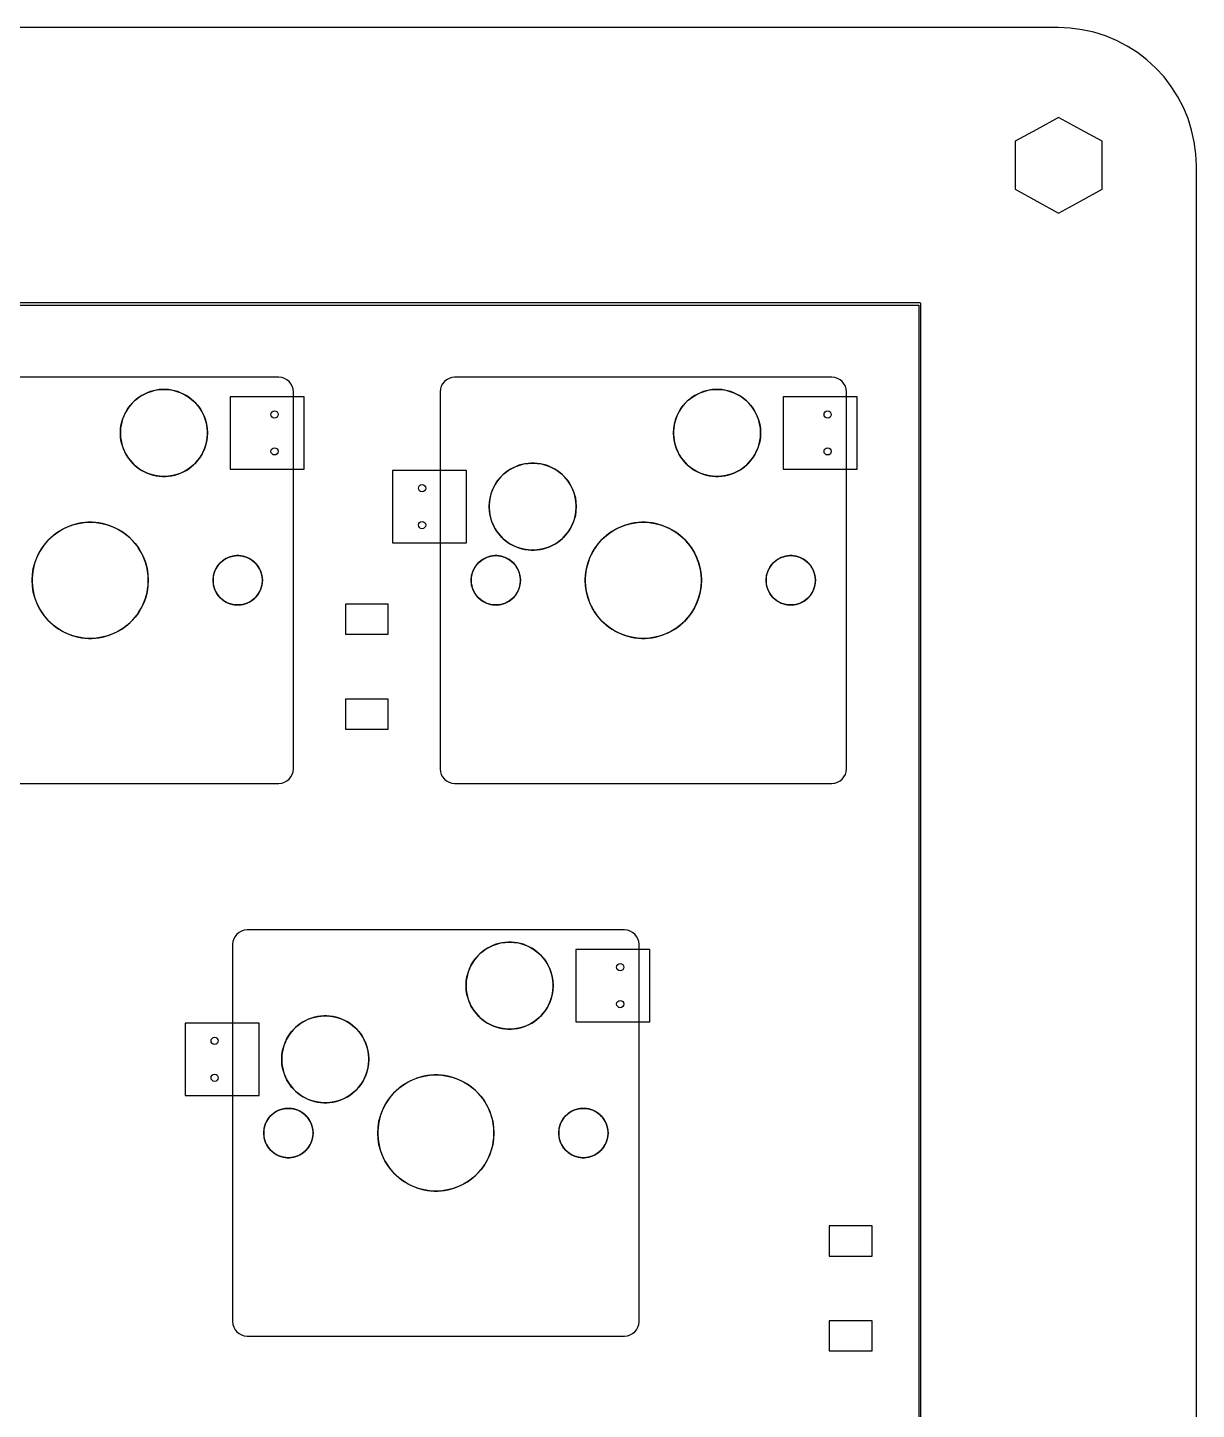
# Model space of a CAD drawing. Header units: millimetres. Extents: x 0 to 248, y 76 to 171.
# Drawn here: x 207.4 to 247.65, y 123.83 to 171.45 of the extents above; entities that cross this region are included whole.
import ezdxf

# ---------------------------------------------------------------- set-up
doc = ezdxf.new("R2010")
doc.units = ezdxf.units.MM

msp = doc.modelspace()

# ---------------------------------------------------------------- linework, layer by layer
at = {"layer": '16_copper'}
for points in [[(216.915, 158.73), (214.365, 158.73), (214.365, 156.23), (216.915, 156.23)], [(235.965, 158.73), (233.415, 158.73), (233.415, 156.23), (235.965, 156.23)], [(222.515, 156.19), (219.965, 156.19), (219.965, 153.69), (222.515, 153.69)], [(219.812, 151.577), (218.338, 151.577), (218.338, 150.54), (219.812, 150.54)], [(219.812, 148.307), (218.338, 148.307), (218.338, 147.27), (219.812, 147.27)], [(228.821, 139.68), (226.271, 139.68), (226.271, 137.18), (228.821, 137.18)], [(215.371, 137.14), (212.821, 137.14), (212.821, 134.64), (215.371, 134.64)], [(236.481, 130.146), (235.007, 130.146), (235.007, 129.109), (236.481, 129.109)], [(236.481, 126.876), (235.007, 126.876), (235.007, 125.839), (236.481, 125.839)]]:
    msp.add_lwpolyline(points, close=True, dxfattribs=at)
at = {"layer": '1_copper'}
msp.add_lwpolyline([(238.163, 85.725), (238.163, 161.925), (238.163, 161.926), (238.163, 161.927), (238.161, 161.933), (238.16, 161.94), (238.159, 161.941), (238.159, 161.942), (238.155, 161.947), (238.151, 161.953), (238.15, 161.953), (238.15, 161.954), (238.144, 161.957), (238.138, 161.961), (238.137, 161.961), (238.136, 161.961), (238.125, 161.963), (9.525, 161.963)], dxfattribs=at)
msp.add_lwpolyline([(9.563, 85.763), (9.563, 161.887), (238.087, 161.887), (238.087, 85.763)], close=True, dxfattribs=at)
at = {"layer": 'drills_NPTH'}
for centre, radius in [((212.09, 157.48), 1.5), ((231.14, 157.48), 1.5), ((224.79, 154.94), 1.5), ((209.55, 152.4), 2), ((228.6, 152.4), 2), ((214.63, 152.4), 0.85), ((223.52, 152.4), 0.85), ((233.68, 152.4), 0.85), ((223.996, 138.43), 1.5), ((217.646, 135.89), 1.5), ((221.456, 133.35), 2), ((216.376, 133.35), 0.85), ((226.536, 133.35), 0.85)]:
    msp.add_circle(centre, radius, dxfattribs=at)
at = {"layer": 'drills_PTH'}
for centre in [(215.9, 158.115), (234.95, 158.115), (215.9, 156.845), (234.95, 156.845), (220.98, 155.575), (220.98, 154.305), (227.806, 139.065), (227.806, 137.795), (213.836, 136.525), (213.836, 135.255)]:
    msp.add_circle(centre, 0.125, dxfattribs=at)
at = {"layer": 'holes'}
for points in [[(241.406, 165.881), (242.156, 165.468), (242.906, 165.056), (243.656, 165.468), (244.406, 165.881), (244.406, 167.531), (243.656, 167.943), (242.906, 168.356), (242.156, 167.943), (241.406, 167.531), (241.406, 165.881)], [(221.6, 145.903), (221.61, 145.802), (221.639, 145.708), (221.686, 145.622), (221.748, 145.548), (221.822, 145.486), (221.908, 145.44), (222.002, 145.41), (222.103, 145.4), (235.096, 145.4), (235.197, 145.41), (235.292, 145.44), (235.377, 145.486), (235.452, 145.548), (235.513, 145.622), (235.56, 145.708), (235.589, 145.802), (235.6, 145.903), (235.6, 158.896), (235.589, 158.998), (235.56, 159.092), (235.513, 159.177), (235.452, 159.252), (235.377, 159.314), (235.292, 159.36), (235.197, 159.39), (235.096, 159.4), (222.103, 159.4), (222.002, 159.39), (221.908, 159.36), (221.822, 159.314), (221.748, 159.252), (221.686, 159.177), (221.639, 159.092), (221.61, 158.998), (221.6, 158.896), (221.6, 145.903)], [(210.59, 157.426), (210.598, 157.32), (210.613, 157.214), (210.636, 157.109), (210.666, 157.006), (210.703, 156.906), (210.748, 156.808), (210.799, 156.714), (210.857, 156.624), (210.921, 156.538), (210.991, 156.457), (211.067, 156.381), (211.148, 156.311), (211.234, 156.247), (211.324, 156.189), (211.418, 156.138), (211.516, 156.093), (211.616, 156.056), (211.719, 156.026), (211.824, 156.003), (211.93, 155.988), (212.036, 155.98), (212.144, 155.98), (212.25, 155.988), (212.357, 156.003), (212.461, 156.026), (212.564, 156.056), (212.664, 156.093), (212.762, 156.138), (212.856, 156.189), (212.946, 156.247), (213.032, 156.311), (213.113, 156.381), (213.189, 156.457), (213.259, 156.538), (213.323, 156.624), (213.381, 156.714), (213.432, 156.808), (213.477, 156.906), (213.514, 157.006), (213.544, 157.109), (213.567, 157.214), (213.582, 157.32), (213.59, 157.426), (213.59, 157.534), (213.582, 157.64), (213.567, 157.746), (213.544, 157.851), (213.514, 157.954), (213.477, 158.054), (213.432, 158.152), (213.381, 158.246), (213.323, 158.336), (213.259, 158.422), (213.189, 158.503), (213.113, 158.579), (213.032, 158.649), (212.946, 158.713), (212.856, 158.771), (212.762, 158.822), (212.664, 158.867), (212.564, 158.904), (212.461, 158.934), (212.357, 158.957), (212.25, 158.972), (212.144, 158.98), (212.036, 158.98), (211.93, 158.972), (211.824, 158.957), (211.719, 158.934), (211.616, 158.904), (211.516, 158.867), (211.418, 158.822), (211.324, 158.771), (211.234, 158.713), (211.148, 158.649), (211.067, 158.579), (210.991, 158.503), (210.921, 158.422), (210.857, 158.336), (210.799, 158.246), (210.748, 158.152), (210.703, 158.054), (210.666, 157.954), (210.636, 157.851), (210.613, 157.746), (210.598, 157.64), (210.59, 157.534), (210.59, 157.426)], [(229.64, 157.426), (229.648, 157.32), (229.663, 157.214), (229.686, 157.109), (229.716, 157.006), (229.753, 156.906), (229.798, 156.808), (229.849, 156.714), (229.907, 156.624), (229.971, 156.538), (230.041, 156.457), (230.117, 156.381), (230.198, 156.311), (230.284, 156.247), (230.374, 156.189), (230.468, 156.138), (230.566, 156.093), (230.666, 156.056), (230.769, 156.026), (230.874, 156.003), (230.98, 155.988), (231.086, 155.98), (231.194, 155.98), (231.3, 155.988), (231.407, 156.003), (231.511, 156.026), (231.614, 156.056), (231.714, 156.093), (231.812, 156.138), (231.906, 156.189), (231.996, 156.247), (232.082, 156.311), (232.163, 156.381), (232.239, 156.457), (232.309, 156.538), (232.373, 156.624), (232.431, 156.714), (232.482, 156.808), (232.527, 156.906), (232.564, 157.006), (232.594, 157.109), (232.617, 157.214), (232.632, 157.32), (232.64, 157.426), (232.64, 157.534), (232.632, 157.64), (232.617, 157.746), (232.594, 157.851), (232.564, 157.954), (232.527, 158.054), (232.482, 158.152), (232.431, 158.246), (232.373, 158.336), (232.309, 158.422), (232.239, 158.503), (232.163, 158.579), (232.082, 158.649), (231.996, 158.713), (231.906, 158.771), (231.812, 158.822), (231.714, 158.867), (231.614, 158.904), (231.511, 158.934), (231.407, 158.957), (231.3, 158.972), (231.194, 158.98), (231.086, 158.98), (230.98, 158.972), (230.874, 158.957), (230.769, 158.934), (230.666, 158.904), (230.566, 158.867), (230.468, 158.822), (230.374, 158.771), (230.284, 158.713), (230.198, 158.649), (230.117, 158.579), (230.041, 158.503), (229.971, 158.422), (229.907, 158.336), (229.849, 158.246), (229.798, 158.152), (229.753, 158.054), (229.716, 157.954), (229.686, 157.851), (229.663, 157.746), (229.648, 157.64), (229.64, 157.534), (229.64, 157.426)], [(223.29, 154.886), (223.298, 154.78), (223.313, 154.674), (223.336, 154.569), (223.366, 154.466), (223.403, 154.366), (223.448, 154.268), (223.499, 154.174), (223.557, 154.084), (223.621, 153.998), (223.691, 153.917), (223.767, 153.841), (223.848, 153.771), (223.934, 153.707), (224.024, 153.649), (224.118, 153.598), (224.216, 153.553), (224.316, 153.516), (224.419, 153.486), (224.524, 153.463), (224.63, 153.448), (224.736, 153.44), (224.844, 153.44), (224.95, 153.448), (225.056, 153.463), (225.161, 153.486), (225.264, 153.516), (225.364, 153.553), (225.462, 153.598), (225.556, 153.649), (225.646, 153.707), (225.732, 153.771), (225.813, 153.841), (225.889, 153.917), (225.959, 153.998), (226.023, 154.084), (226.081, 154.174), (226.132, 154.268), (226.177, 154.366), (226.214, 154.466), (226.244, 154.569), (226.267, 154.674), (226.282, 154.78), (226.29, 154.886), (226.29, 154.994), (226.282, 155.1), (226.267, 155.207), (226.244, 155.311), (226.214, 155.414), (226.177, 155.514), (226.132, 155.612), (226.081, 155.706), (226.023, 155.796), (225.959, 155.882), (225.889, 155.963), (225.813, 156.039), (225.732, 156.109), (225.646, 156.173), (225.556, 156.231), (225.462, 156.282), (225.364, 156.327), (225.264, 156.364), (225.161, 156.394), (225.056, 156.417), (224.95, 156.432), (224.844, 156.44), (224.736, 156.44), (224.63, 156.432), (224.524, 156.417), (224.419, 156.394), (224.316, 156.364), (224.216, 156.327), (224.118, 156.282), (224.024, 156.231), (223.934, 156.173), (223.848, 156.109), (223.767, 156.039), (223.691, 155.963), (223.621, 155.882), (223.557, 155.796), (223.499, 155.706), (223.448, 155.612), (223.403, 155.514), (223.366, 155.414), (223.336, 155.311), (223.313, 155.207), (223.298, 155.1), (223.29, 154.994), (223.29, 154.886)], [(207.55, 152.34), (207.557, 152.219), (207.572, 152.099), (207.594, 151.98), (207.623, 151.863), (207.659, 151.747), (207.701, 151.634), (207.751, 151.524), (207.807, 151.417), (207.87, 151.314), (207.938, 151.214), (208.013, 151.119), (208.093, 151.029), (208.179, 150.943), (208.269, 150.863), (208.364, 150.788), (208.464, 150.72), (208.567, 150.657), (208.674, 150.601), (208.784, 150.551), (208.897, 150.509), (209.013, 150.473), (209.13, 150.444), (209.249, 150.422), (209.369, 150.407), (209.49, 150.4), (209.61, 150.4), (209.731, 150.407), (209.851, 150.422), (209.97, 150.444), (210.087, 150.473), (210.203, 150.509), (210.316, 150.551), (210.426, 150.601), (210.533, 150.657), (210.636, 150.72), (210.736, 150.788), (210.831, 150.863), (210.921, 150.943), (211.007, 151.029), (211.087, 151.119), (211.162, 151.214), (211.23, 151.314), (211.293, 151.417), (211.349, 151.524), (211.399, 151.634), (211.441, 151.747), (211.477, 151.863), (211.506, 151.98), (211.528, 152.099), (211.543, 152.219), (211.55, 152.34), (211.55, 152.46), (211.543, 152.581), (211.528, 152.701), (211.506, 152.82), (211.477, 152.937), (211.441, 153.053), (211.399, 153.166), (211.349, 153.276), (211.293, 153.383), (211.23, 153.486), (211.162, 153.586), (211.087, 153.681), (211.007, 153.771), (210.921, 153.857), (210.831, 153.937), (210.736, 154.012), (210.636, 154.08), (210.533, 154.143), (210.426, 154.199), (210.316, 154.249), (210.203, 154.291), (210.087, 154.327), (209.97, 154.356), (209.851, 154.378), (209.731, 154.393), (209.61, 154.4), (209.49, 154.4), (209.369, 154.393), (209.249, 154.378), (209.13, 154.356), (209.013, 154.327), (208.897, 154.291), (208.784, 154.249), (208.674, 154.199), (208.567, 154.143), (208.464, 154.08), (208.364, 154.012), (208.269, 153.937), (208.179, 153.857), (208.093, 153.771), (208.013, 153.681), (207.938, 153.586), (207.87, 153.486), (207.807, 153.383), (207.751, 153.276), (207.701, 153.166), (207.659, 153.053), (207.623, 152.937), (207.594, 152.82), (207.572, 152.701), (207.557, 152.581), (207.55, 152.46), (207.55, 152.34)], [(226.6, 152.34), (226.607, 152.219), (226.622, 152.099), (226.644, 151.98), (226.673, 151.863), (226.709, 151.747), (226.751, 151.634), (226.801, 151.524), (226.857, 151.417), (226.92, 151.314), (226.988, 151.214), (227.063, 151.119), (227.143, 151.029), (227.229, 150.943), (227.319, 150.863), (227.414, 150.788), (227.514, 150.72), (227.617, 150.657), (227.724, 150.601), (227.834, 150.551), (227.947, 150.509), (228.063, 150.473), (228.18, 150.444), (228.299, 150.422), (228.419, 150.407), (228.54, 150.4), (228.66, 150.4), (228.781, 150.407), (228.901, 150.422), (229.02, 150.444), (229.137, 150.473), (229.253, 150.509), (229.366, 150.551), (229.476, 150.601), (229.583, 150.657), (229.686, 150.72), (229.786, 150.788), (229.881, 150.863), (229.971, 150.943), (230.057, 151.029), (230.137, 151.119), (230.212, 151.214), (230.28, 151.314), (230.343, 151.417), (230.399, 151.524), (230.449, 151.634), (230.491, 151.747), (230.527, 151.863), (230.556, 151.98), (230.578, 152.099), (230.593, 152.219), (230.6, 152.34), (230.6, 152.46), (230.593, 152.581), (230.578, 152.701), (230.556, 152.82), (230.527, 152.937), (230.491, 153.053), (230.449, 153.166), (230.399, 153.276), (230.343, 153.383), (230.28, 153.486), (230.212, 153.586), (230.137, 153.681), (230.057, 153.771), (229.971, 153.857), (229.881, 153.937), (229.786, 154.012), (229.686, 154.08), (229.583, 154.143), (229.476, 154.199), (229.366, 154.249), (229.253, 154.291), (229.137, 154.327), (229.02, 154.356), (228.901, 154.378), (228.781, 154.393), (228.66, 154.4), (228.54, 154.4), (228.419, 154.393), (228.299, 154.378), (228.18, 154.356), (228.063, 154.327), (227.947, 154.291), (227.834, 154.249), (227.724, 154.199), (227.617, 154.143), (227.514, 154.08), (227.414, 154.012), (227.319, 153.937), (227.229, 153.857), (227.143, 153.771), (227.063, 153.681), (226.988, 153.586), (226.92, 153.486), (226.857, 153.383), (226.801, 153.276), (226.751, 153.166), (226.709, 153.053), (226.673, 152.937), (226.644, 152.82), (226.622, 152.701), (226.607, 152.581), (226.6, 152.46), (226.6, 152.34)], [(213.78, 152.363), (213.786, 152.289), (213.799, 152.216), (213.819, 152.144), (213.844, 152.074), (213.875, 152.007), (213.912, 151.943), (213.955, 151.882), (214.003, 151.825), (214.055, 151.773), (214.112, 151.725), (214.173, 151.682), (214.237, 151.645), (214.304, 151.614), (214.374, 151.589), (214.446, 151.569), (214.519, 151.556), (214.593, 151.55), (214.667, 151.55), (214.741, 151.556), (214.814, 151.569), (214.886, 151.589), (214.956, 151.614), (215.023, 151.645), (215.087, 151.682), (215.148, 151.725), (215.205, 151.773), (215.257, 151.825), (215.305, 151.882), (215.348, 151.943), (215.385, 152.007), (215.416, 152.074), (215.441, 152.144), (215.461, 152.216), (215.474, 152.289), (215.48, 152.363), (215.48, 152.437), (215.474, 152.511), (215.461, 152.584), (215.441, 152.656), (215.416, 152.726), (215.385, 152.793), (215.348, 152.857), (215.305, 152.918), (215.257, 152.975), (215.205, 153.027), (215.148, 153.075), (215.087, 153.118), (215.023, 153.155), (214.956, 153.186), (214.886, 153.211), (214.814, 153.231), (214.741, 153.244), (214.667, 153.25), (214.593, 153.25), (214.519, 153.244), (214.446, 153.231), (214.374, 153.211), (214.304, 153.186), (214.237, 153.155), (214.173, 153.118), (214.112, 153.075), (214.055, 153.027), (214.003, 152.975), (213.955, 152.918), (213.912, 152.857), (213.875, 152.793), (213.844, 152.726), (213.819, 152.656), (213.799, 152.584), (213.786, 152.511), (213.78, 152.437), (213.78, 152.363)], [(222.67, 152.363), (222.676, 152.289), (222.689, 152.216), (222.709, 152.144), (222.734, 152.074), (222.765, 152.007), (222.802, 151.943), (222.845, 151.882), (222.893, 151.825), (222.945, 151.773), (223.002, 151.725), (223.063, 151.682), (223.127, 151.645), (223.194, 151.614), (223.264, 151.589), (223.336, 151.569), (223.409, 151.556), (223.483, 151.55), (223.557, 151.55), (223.631, 151.556), (223.704, 151.569), (223.776, 151.589), (223.846, 151.614), (223.913, 151.645), (223.977, 151.682), (224.038, 151.725), (224.095, 151.773), (224.147, 151.825), (224.195, 151.882), (224.238, 151.943), (224.275, 152.007), (224.306, 152.074), (224.331, 152.144), (224.351, 152.216), (224.364, 152.289), (224.37, 152.363), (224.37, 152.437), (224.364, 152.511), (224.351, 152.584), (224.331, 152.656), (224.306, 152.726), (224.275, 152.793), (224.238, 152.857), (224.195, 152.918), (224.147, 152.975), (224.095, 153.027), (224.038, 153.075), (223.977, 153.118), (223.913, 153.155), (223.846, 153.186), (223.776, 153.211), (223.704, 153.231), (223.631, 153.244), (223.557, 153.25), (223.483, 153.25), (223.409, 153.244), (223.336, 153.231), (223.264, 153.211), (223.194, 153.186), (223.127, 153.155), (223.063, 153.118), (223.002, 153.075), (222.945, 153.027), (222.893, 152.975), (222.845, 152.918), (222.802, 152.857), (222.765, 152.793), (222.734, 152.726), (222.709, 152.656), (222.689, 152.584), (222.676, 152.511), (222.67, 152.437), (222.67, 152.363)], [(232.83, 152.363), (232.836, 152.289), (232.849, 152.216), (232.869, 152.144), (232.894, 152.074), (232.925, 152.007), (232.962, 151.943), (233.005, 151.882), (233.053, 151.825), (233.105, 151.773), (233.162, 151.725), (233.223, 151.682), (233.287, 151.645), (233.354, 151.614), (233.424, 151.589), (233.496, 151.569), (233.569, 151.556), (233.643, 151.55), (233.717, 151.55), (233.791, 151.556), (233.864, 151.569), (233.936, 151.589), (234.006, 151.614), (234.073, 151.645), (234.137, 151.682), (234.198, 151.725), (234.255, 151.773), (234.307, 151.825), (234.355, 151.882), (234.398, 151.943), (234.435, 152.007), (234.466, 152.074), (234.491, 152.144), (234.511, 152.216), (234.524, 152.289), (234.53, 152.363), (234.53, 152.437), (234.524, 152.511), (234.511, 152.584), (234.491, 152.656), (234.466, 152.726), (234.435, 152.793), (234.398, 152.857), (234.355, 152.918), (234.307, 152.975), (234.255, 153.027), (234.198, 153.075), (234.137, 153.118), (234.073, 153.155), (234.006, 153.186), (233.936, 153.211), (233.864, 153.231), (233.791, 153.244), (233.717, 153.25), (233.643, 153.25), (233.569, 153.244), (233.496, 153.231), (233.424, 153.211), (233.354, 153.186), (233.287, 153.155), (233.223, 153.118), (233.162, 153.075), (233.105, 153.027), (233.053, 152.975), (233.005, 152.918), (232.962, 152.857), (232.925, 152.793), (232.894, 152.726), (232.869, 152.656), (232.849, 152.584), (232.836, 152.511), (232.83, 152.437), (232.83, 152.363)], [(214.456, 126.853), (214.466, 126.752), (214.496, 126.658), (214.542, 126.572), (214.604, 126.498), (214.679, 126.436), (214.764, 126.39), (214.858, 126.36), (214.96, 126.35), (227.952, 126.35), (228.054, 126.36), (228.148, 126.39), (228.233, 126.436), (228.308, 126.498), (228.37, 126.572), (228.416, 126.658), (228.446, 126.752), (228.456, 126.853), (228.456, 139.846), (228.446, 139.948), (228.416, 140.042), (228.37, 140.127), (228.308, 140.202), (228.233, 140.264), (228.148, 140.31), (228.054, 140.34), (227.952, 140.35), (214.96, 140.35), (214.858, 140.34), (214.764, 140.31), (214.679, 140.264), (214.604, 140.202), (214.542, 140.127), (214.496, 140.042), (214.466, 139.948), (214.456, 139.846), (214.456, 126.853)], [(222.496, 138.376), (222.504, 138.27), (222.519, 138.163), (222.542, 138.059), (222.572, 137.956), (222.61, 137.856), (222.654, 137.758), (222.705, 137.664), (222.763, 137.574), (222.828, 137.488), (222.898, 137.407), (222.973, 137.331), (223.054, 137.261), (223.14, 137.197), (223.23, 137.139), (223.324, 137.088), (223.422, 137.043), (223.522, 137.006), (223.625, 136.976), (223.73, 136.953), (223.836, 136.938), (223.943, 136.93), (224.05, 136.93), (224.157, 136.938), (224.263, 136.953), (224.367, 136.976), (224.47, 137.006), (224.571, 137.043), (224.668, 137.088), (224.762, 137.139), (224.852, 137.197), (224.938, 137.261), (225.019, 137.331), (225.095, 137.407), (225.165, 137.488), (225.229, 137.574), (225.287, 137.664), (225.338, 137.758), (225.383, 137.856), (225.42, 137.956), (225.451, 138.059), (225.473, 138.163), (225.489, 138.27), (225.496, 138.376), (225.496, 138.484), (225.489, 138.59), (225.473, 138.697), (225.451, 138.801), (225.42, 138.904), (225.383, 139.004), (225.338, 139.102), (225.287, 139.196), (225.229, 139.286), (225.165, 139.372), (225.095, 139.453), (225.019, 139.529), (224.938, 139.599), (224.852, 139.663), (224.762, 139.721), (224.668, 139.772), (224.571, 139.817), (224.47, 139.854), (224.367, 139.884), (224.263, 139.907), (224.157, 139.922), (224.05, 139.93), (223.943, 139.93), (223.836, 139.922), (223.73, 139.907), (223.625, 139.884), (223.522, 139.854), (223.422, 139.817), (223.324, 139.772), (223.23, 139.721), (223.14, 139.663), (223.054, 139.599), (222.973, 139.529), (222.898, 139.453), (222.828, 139.372), (222.763, 139.286), (222.705, 139.196), (222.654, 139.102), (222.61, 139.004), (222.572, 138.904), (222.542, 138.801), (222.519, 138.697), (222.504, 138.59), (222.496, 138.484), (222.496, 138.376)], [(216.146, 135.836), (216.154, 135.73), (216.169, 135.624), (216.192, 135.519), (216.222, 135.416), (216.26, 135.316), (216.304, 135.218), (216.355, 135.124), (216.413, 135.034), (216.478, 134.948), (216.548, 134.867), (216.623, 134.791), (216.704, 134.721), (216.79, 134.657), (216.88, 134.599), (216.974, 134.548), (217.072, 134.503), (217.172, 134.466), (217.275, 134.436), (217.38, 134.413), (217.486, 134.398), (217.593, 134.39), (217.7, 134.39), (217.807, 134.398), (217.913, 134.413), (218.017, 134.436), (218.12, 134.466), (218.221, 134.503), (218.318, 134.548), (218.412, 134.599), (218.502, 134.657), (218.588, 134.721), (218.669, 134.791), (218.745, 134.867), (218.815, 134.948), (218.879, 135.034), (218.937, 135.124), (218.988, 135.218), (219.033, 135.316), (219.07, 135.416), (219.101, 135.519), (219.123, 135.624), (219.139, 135.73), (219.146, 135.836), (219.146, 135.944), (219.139, 136.05), (219.123, 136.156), (219.101, 136.261), (219.07, 136.364), (219.033, 136.464), (218.988, 136.562), (218.937, 136.656), (218.879, 136.746), (218.815, 136.832), (218.745, 136.913), (218.669, 136.989), (218.588, 137.059), (218.502, 137.123), (218.412, 137.181), (218.318, 137.232), (218.221, 137.277), (218.12, 137.314), (218.017, 137.344), (217.913, 137.367), (217.807, 137.382), (217.7, 137.39), (217.593, 137.39), (217.486, 137.382), (217.38, 137.367), (217.275, 137.344), (217.172, 137.314), (217.072, 137.277), (216.974, 137.232), (216.88, 137.181), (216.79, 137.123), (216.704, 137.059), (216.623, 136.989), (216.548, 136.913), (216.478, 136.832), (216.413, 136.746), (216.355, 136.656), (216.304, 136.562), (216.26, 136.464), (216.222, 136.364), (216.192, 136.261), (216.169, 136.156), (216.154, 136.05), (216.146, 135.944), (216.146, 135.836)], [(219.456, 133.29), (219.464, 133.169), (219.478, 133.049), (219.5, 132.93), (219.529, 132.813), (219.565, 132.697), (219.608, 132.584), (219.657, 132.474), (219.713, 132.367), (219.776, 132.264), (219.845, 132.164), (219.919, 132.069), (219.999, 131.979), (220.085, 131.893), (220.175, 131.813), (220.27, 131.738), (220.37, 131.67), (220.473, 131.607), (220.58, 131.551), (220.691, 131.501), (220.804, 131.459), (220.919, 131.423), (221.036, 131.394), (221.155, 131.372), (221.275, 131.357), (221.396, 131.35), (221.517, 131.35), (221.637, 131.357), (221.757, 131.372), (221.876, 131.394), (221.994, 131.423), (222.109, 131.459), (222.222, 131.501), (222.332, 131.551), (222.439, 131.607), (222.543, 131.67), (222.642, 131.738), (222.737, 131.813), (222.828, 131.893), (222.913, 131.979), (222.993, 132.069), (223.068, 132.164), (223.137, 132.264), (223.199, 132.367), (223.255, 132.474), (223.305, 132.584), (223.348, 132.697), (223.384, 132.813), (223.413, 132.93), (223.434, 133.049), (223.449, 133.169), (223.456, 133.29), (223.456, 133.41), (223.449, 133.531), (223.434, 133.651), (223.413, 133.77), (223.384, 133.887), (223.348, 134.003), (223.305, 134.116), (223.255, 134.226), (223.199, 134.333), (223.137, 134.436), (223.068, 134.536), (222.993, 134.631), (222.913, 134.721), (222.828, 134.807), (222.737, 134.887), (222.642, 134.962), (222.543, 135.03), (222.439, 135.093), (222.332, 135.149), (222.222, 135.199), (222.109, 135.241), (221.994, 135.277), (221.876, 135.306), (221.757, 135.328), (221.637, 135.343), (221.517, 135.35), (221.396, 135.35), (221.275, 135.343), (221.155, 135.328), (221.036, 135.306), (220.919, 135.277), (220.804, 135.241), (220.691, 135.199), (220.58, 135.149), (220.473, 135.093), (220.37, 135.03), (220.27, 134.962), (220.175, 134.887), (220.085, 134.807), (219.999, 134.721), (219.919, 134.631), (219.845, 134.536), (219.776, 134.436), (219.713, 134.333), (219.657, 134.226), (219.608, 134.116), (219.565, 134.003), (219.529, 133.887), (219.5, 133.77), (219.478, 133.651), (219.464, 133.531), (219.456, 133.41), (219.456, 133.29)], [(215.526, 133.313), (215.533, 133.239), (215.546, 133.166), (215.565, 133.094), (215.59, 133.024), (215.622, 132.957), (215.659, 132.893), (215.701, 132.832), (215.749, 132.775), (215.801, 132.723), (215.858, 132.675), (215.919, 132.632), (215.983, 132.595), (216.051, 132.564), (216.12, 132.539), (216.192, 132.519), (216.265, 132.506), (216.339, 132.5), (216.413, 132.5), (216.487, 132.506), (216.56, 132.519), (216.632, 132.539), (216.702, 132.564), (216.769, 132.595), (216.833, 132.632), (216.894, 132.675), (216.951, 132.723), (217.004, 132.775), (217.051, 132.832), (217.094, 132.893), (217.131, 132.957), (217.162, 133.024), (217.188, 133.094), (217.207, 133.166), (217.22, 133.239), (217.226, 133.313), (217.226, 133.387), (217.22, 133.461), (217.207, 133.534), (217.188, 133.606), (217.162, 133.676), (217.131, 133.743), (217.094, 133.807), (217.051, 133.868), (217.004, 133.925), (216.951, 133.977), (216.894, 134.025), (216.833, 134.068), (216.769, 134.105), (216.702, 134.136), (216.632, 134.161), (216.56, 134.181), (216.487, 134.194), (216.413, 134.2), (216.339, 134.2), (216.265, 134.194), (216.192, 134.181), (216.12, 134.161), (216.051, 134.136), (215.983, 134.105), (215.919, 134.068), (215.858, 134.025), (215.801, 133.977), (215.749, 133.925), (215.701, 133.868), (215.659, 133.807), (215.622, 133.743), (215.59, 133.676), (215.565, 133.606), (215.546, 133.534), (215.533, 133.461), (215.526, 133.387), (215.526, 133.313)], [(225.686, 133.313), (225.693, 133.239), (225.706, 133.166), (225.725, 133.094), (225.75, 133.024), (225.782, 132.957), (225.819, 132.893), (225.861, 132.832), (225.909, 132.775), (225.961, 132.723), (226.018, 132.675), (226.079, 132.632), (226.143, 132.595), (226.211, 132.564), (226.28, 132.539), (226.352, 132.519), (226.425, 132.506), (226.499, 132.5), (226.573, 132.5), (226.647, 132.506), (226.72, 132.519), (226.792, 132.539), (226.862, 132.564), (226.929, 132.595), (226.993, 132.632), (227.054, 132.675), (227.111, 132.723), (227.164, 132.775), (227.211, 132.832), (227.254, 132.893), (227.291, 132.957), (227.322, 133.024), (227.348, 133.094), (227.367, 133.166), (227.38, 133.239), (227.386, 133.313), (227.386, 133.387), (227.38, 133.461), (227.367, 133.534), (227.348, 133.606), (227.322, 133.676), (227.291, 133.743), (227.254, 133.807), (227.211, 133.868), (227.164, 133.925), (227.111, 133.977), (227.054, 134.025), (226.993, 134.068), (226.929, 134.105), (226.862, 134.136), (226.792, 134.161), (226.72, 134.181), (226.647, 134.194), (226.573, 134.2), (226.499, 134.2), (226.425, 134.194), (226.352, 134.181), (226.28, 134.161), (226.211, 134.136), (226.143, 134.105), (226.079, 134.068), (226.018, 134.025), (225.961, 133.977), (225.909, 133.925), (225.861, 133.868), (225.819, 133.807), (225.782, 133.743), (225.75, 133.676), (225.725, 133.606), (225.706, 133.534), (225.693, 133.461), (225.686, 133.387), (225.686, 133.313)]]:
    msp.add_lwpolyline(points, close=True, dxfattribs=at)
msp.add_lwpolyline([(203.053, 145.4), (216.046, 145.4), (216.148, 145.41), (216.242, 145.44), (216.327, 145.486), (216.402, 145.548), (216.464, 145.622), (216.51, 145.708), (216.54, 145.802), (216.55, 145.903), (216.55, 158.896), (216.54, 158.998), (216.51, 159.092), (216.464, 159.177), (216.402, 159.252), (216.327, 159.314), (216.242, 159.36), (216.148, 159.39), (216.046, 159.4), (203.053, 159.4)], dxfattribs=at)
at = {"layer": 'outline'}
msp.add_lwpolyline([(247.65, 80.963), (247.65, 166.687), (247.632, 167.103), (247.577, 167.514), (247.487, 167.92), (247.363, 168.316), (247.204, 168.7), (247.012, 169.069), (246.788, 169.419), (246.536, 169.749), (246.255, 170.055), (245.949, 170.336), (245.619, 170.589), (245.269, 170.812), (244.9, 171.004), (244.516, 171.163), (244.12, 171.288), (243.714, 171.377), (243.302, 171.432), (242.887, 171.45), (4.763, 171.45)], dxfattribs=at)

doc.saveas('drawing.dxf')
